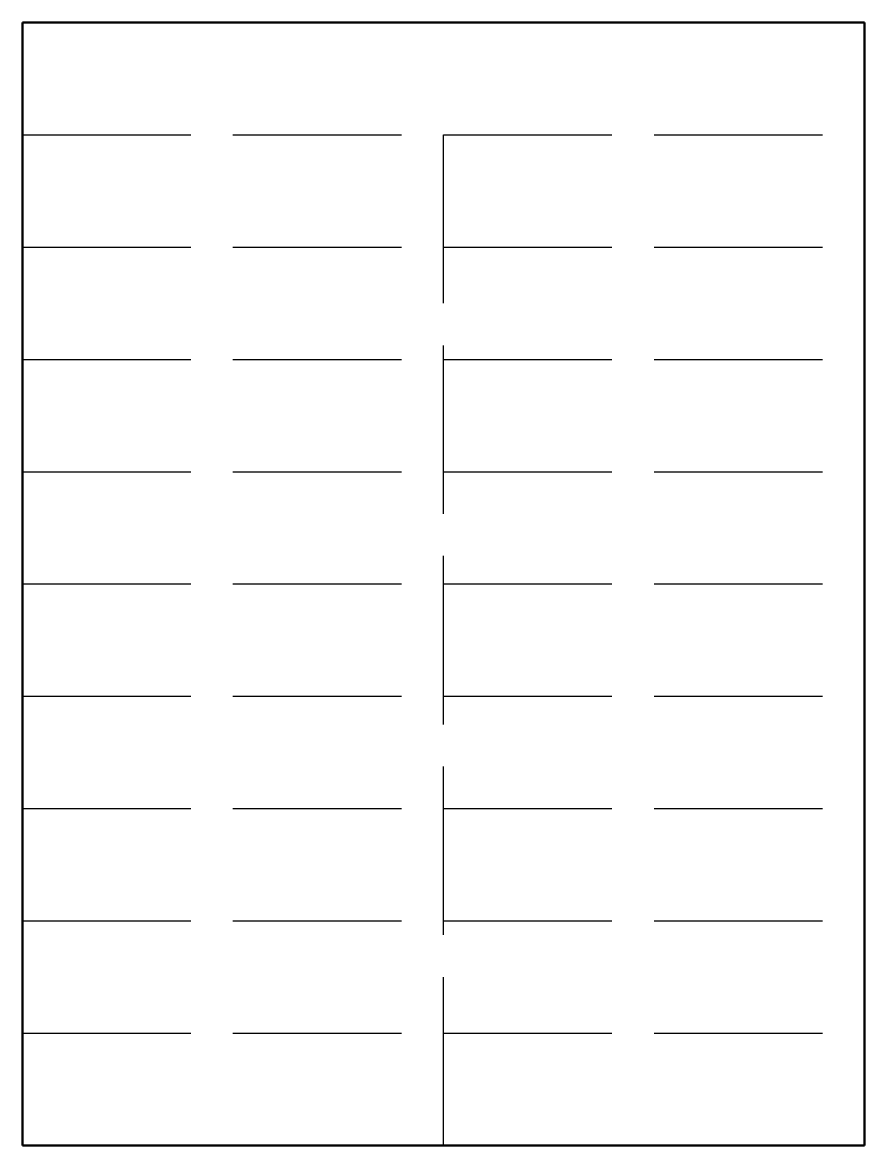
# Model space of a CAD drawing. Header units: millimetres. Extents: x 1456.6 to 1516.6, y 229.6 to 309.6.
import ezdxf

# ---------------------------------------------------------------- set-up
doc = ezdxf.new("R2010")
doc.units = ezdxf.units.MM
doc.linetypes.add('ACAD_ISO02W100', pattern=[15, 12, -3])
doc.layers.add('Contornos Ocultos', color=252, linetype='ACAD_ISO02W100', lineweight=30, true_color=0xa0a0a4)
doc.layers.add('Contornos Visibles', color=7, linetype='Continuous', lineweight=50, true_color=0xffffff)

msp = doc.modelspace()

# ---------------------------------------------------------------- linework, layer by layer
at = {"layer": 'Contornos Ocultos'}
for p, q in [((1456.632, 301.59), (1516.632, 301.59)), ((1486.632, 229.59), (1486.632, 301.59)), ((1456.632, 293.59), (1486.632, 293.59)), ((1486.632, 293.59), (1516.632, 293.59)), ((1456.632, 285.59), (1486.632, 285.59)), ((1486.632, 285.59), (1516.632, 285.59)), ((1456.632, 277.59), (1486.632, 277.59)), ((1486.632, 277.59), (1516.632, 277.59)), ((1456.632, 269.59), (1486.632, 269.59)), ((1486.632, 269.59), (1516.632, 269.59)), ((1456.632, 261.59), (1486.632, 261.59)), ((1486.632, 261.59), (1516.632, 261.59)), ((1456.632, 253.59), (1486.632, 253.59)), ((1486.632, 253.59), (1516.632, 253.59)), ((1456.632, 245.59), (1486.632, 245.59)), ((1486.632, 245.59), (1516.632, 245.59)), ((1456.632, 237.59), (1486.632, 237.59)), ((1486.632, 237.59), (1516.632, 237.59))]:
    msp.add_line(p, q, dxfattribs=at)
at = {"layer": 'Contornos Visibles'}
for p, q in [((1456.632, 229.59), (1456.632, 309.59)), ((1456.632, 309.59), (1516.632, 309.59)), ((1516.632, 229.59), (1516.632, 309.59)), ((1456.632, 229.59), (1486.632, 229.59)), ((1486.632, 229.59), (1516.632, 229.59))]:
    msp.add_line(p, q, dxfattribs=at)

doc.saveas('drawing.dxf')
